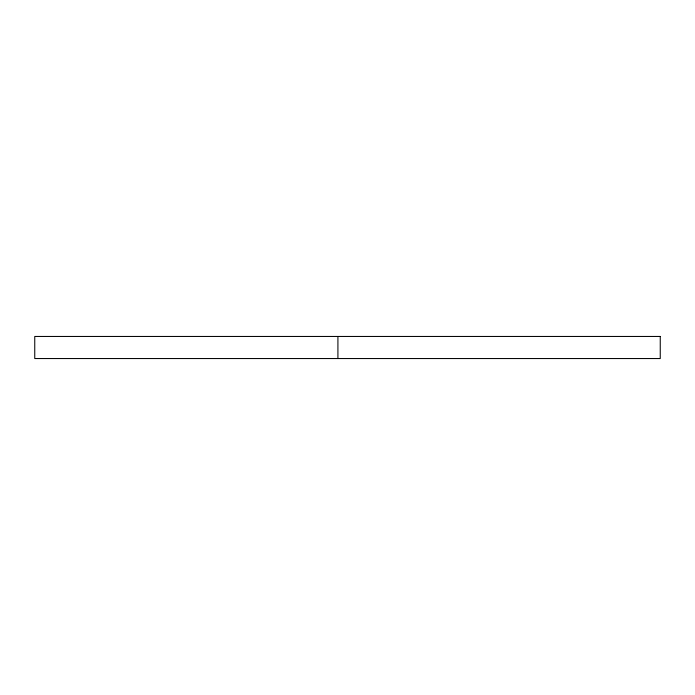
<?xml version="1.0" encoding="UTF-8"?>
<svg xmlns="http://www.w3.org/2000/svg" width="695" height="695" viewBox="0 0 695 695"><rect width="100%" height="100%" fill="white"/><g stroke="black" fill="none" stroke-linecap="round" stroke-linejoin="round"><path stroke-width="1.04" d="M337.918 336.458L337.918 358.542M660.25 336.458L34.75 336.458L34.75 358.542L660.25 358.542L660.25 336.458"/></g></svg>
